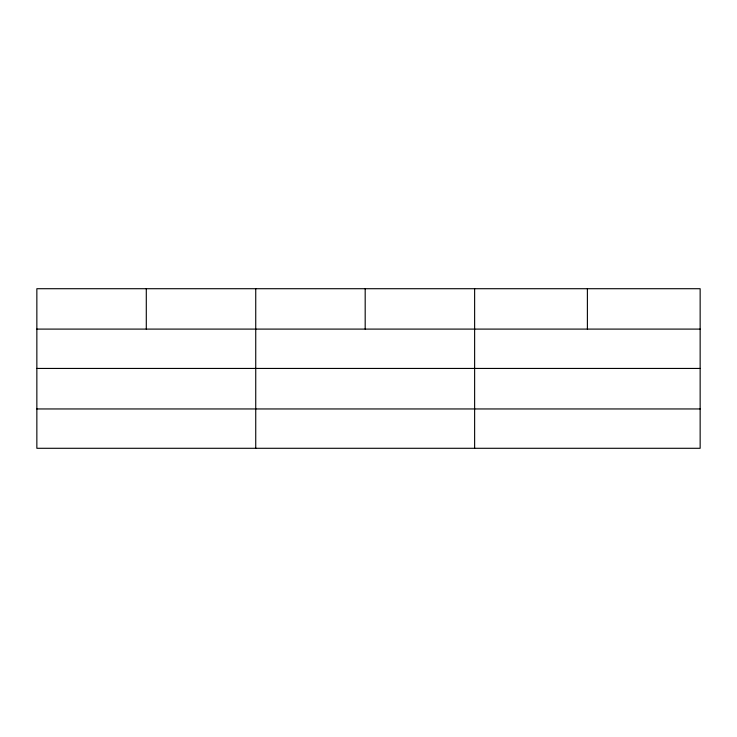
<?xml version="1.0" encoding="UTF-8"?>
<svg xmlns="http://www.w3.org/2000/svg" width="737" height="737" viewBox="0 0 737 737"><rect width="100%" height="100%" fill="white"/><g stroke="black" fill="none" stroke-linecap="round" stroke-linejoin="round"><path stroke-width="1.11" d="M700.15 368.436L700.15 288.711L36.85 288.711L36.85 448.289L700.15 448.289L700.15 368.436L36.85 368.436M36.85 329.098L700.15 329.098M36.85 408.952L700.15 408.952M587.389 288.711L587.389 329.098M474.628 288.711L474.628 448.289M365.183 288.711L365.183 329.098M255.739 288.711L255.739 448.289M146.294 288.711L146.294 329.098"/></g></svg>
